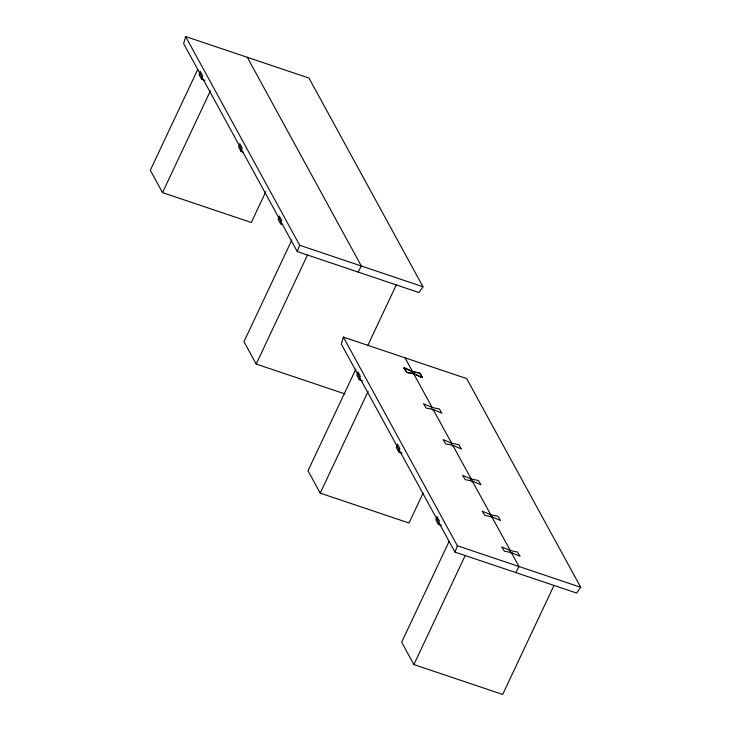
<?xml version="1.0" encoding="UTF-8"?>
<svg xmlns="http://www.w3.org/2000/svg" width="731" height="731" viewBox="0 0 731 731"><rect width="100%" height="100%" fill="white"/><g stroke="black" fill="none" stroke-linecap="round" stroke-linejoin="round"><path stroke-width="1.1" d="M200.12 73.804L200.267 71.382L202.715 75.86L201.747 76.782M239.622 146.099L239.768 143.687L242.217 148.155L241.257 149.087M279.132 218.405L279.279 215.983L281.718 220.451L280.759 221.383M357.825 374.327L357.971 371.905L360.42 376.383L359.451 377.306M397.326 446.623L397.472 444.201L399.921 448.679L398.962 449.602M436.836 518.928L436.983 516.506L439.422 520.975L438.463 521.907M403.923 368.104L405.285 368.049L412.768 371.604L419.42 372.837L422.335 377.397L420.288 373.404M185.637 36.55L183.627 43.613L297.252 251.574L418.964 292.537L422.993 286.753L308.966 78.053L185.637 36.55L299.673 245.25L422.993 286.753M343.342 337.073L341.331 344.137L454.956 552.097L576.668 593.06L580.697 587.276L466.67 378.576L343.342 337.073L457.378 545.765L580.697 587.276M199.718 73.063L199.161 74.736L201.601 79.204L204.854 80.3M201.601 79.204L202.158 77.532M239.22 145.359L238.662 147.032L241.111 151.5L243.268 152.231M241.111 151.5L241.659 149.828M278.721 217.655L278.164 219.327L280.613 223.805L282.778 224.527M280.613 223.805L281.161 222.123M357.422 373.578L356.865 375.25L359.305 379.727L362.549 380.814M359.305 379.727L359.862 378.055M396.924 445.883L396.366 447.555L398.815 452.023L402.059 453.119M398.815 452.023L399.364 450.351M436.425 518.178L435.868 519.851L438.317 524.319L441.561 525.415M438.317 524.319L438.865 522.647M297.252 251.574L299.673 245.25M454.956 552.097L457.378 545.765M197.672 69.591L150.303 170.259L162.52 192.619L251.318 222.498L265.81 191.686M162.52 192.619L210.373 90.927M291.824 239.996L243.971 341.688L256.188 364.047L344.977 393.927M256.188 364.047L307.422 255.165M355.86 369.082L308.007 470.773L320.224 493.133L409.013 523.021L423.03 493.233M367.702 345.653L396.22 285.044M320.224 493.133L368.077 391.441M412.211 372.481L412.586 371.695L405.001 357.825M413.344 374.555L413.719 373.769L422.152 377.397M431.747 408.263L432.131 407.469L413.719 373.769L407.094 372.572M432.88 410.338L433.264 409.534L441.899 413.17L439.267 408.931L432.642 407.596M451.301 444.046L451.676 443.242L433.117 409.488L433.83 409.771M452.434 446.111L452.809 445.316L461.444 448.953L458.812 444.704L452.187 443.37M470.846 479.819L471.221 479.015L452.772 445.298L453.375 445.544M471.979 481.893L472.354 481.089L480.989 484.726L478.357 480.477L471.678 479.134M449.044 541.543L401.675 642.202L413.892 664.57L502.681 694.45L553.915 585.568M413.892 664.57L465.126 555.688M490.391 515.602L490.775 514.798L472.29 481.062L472.92 481.327M491.524 517.667L491.908 516.863L500.543 520.499L497.912 516.26L491.232 514.916M509.946 551.375L510.32 550.571L491.835 516.844L492.475 517.1M511.079 553.44L511.453 552.645L520.088 556.282L517.457 552.033L510.777 550.69M358.108 272.06L361.333 266.002L247.306 57.301M515.812 572.574L519.037 566.525L511.344 552.609L512.02 552.874M421.102 377.15L413.764 373.632L406.738 372.39L403.987 367.976L412.549 371.686L420.124 373.45M422.189 377.507L421.202 377.342M432.807 409.415L426.127 408.072L423.496 403.823L432.588 407.587L431.564 407.231M452.352 445.188L445.672 443.845L443.041 439.605L452.133 443.361L451.173 443.041M471.87 480.961L465.218 479.627L462.586 475.378L471.623 479.125L470.727 478.814M491.424 516.744L484.772 515.401L482.14 511.161L491.168 514.907L490.273 514.597M510.942 552.508L504.317 551.174L501.685 546.934L510.713 550.681L509.754 550.333M406.975 372.362L403.996 368.04"/></g></svg>
